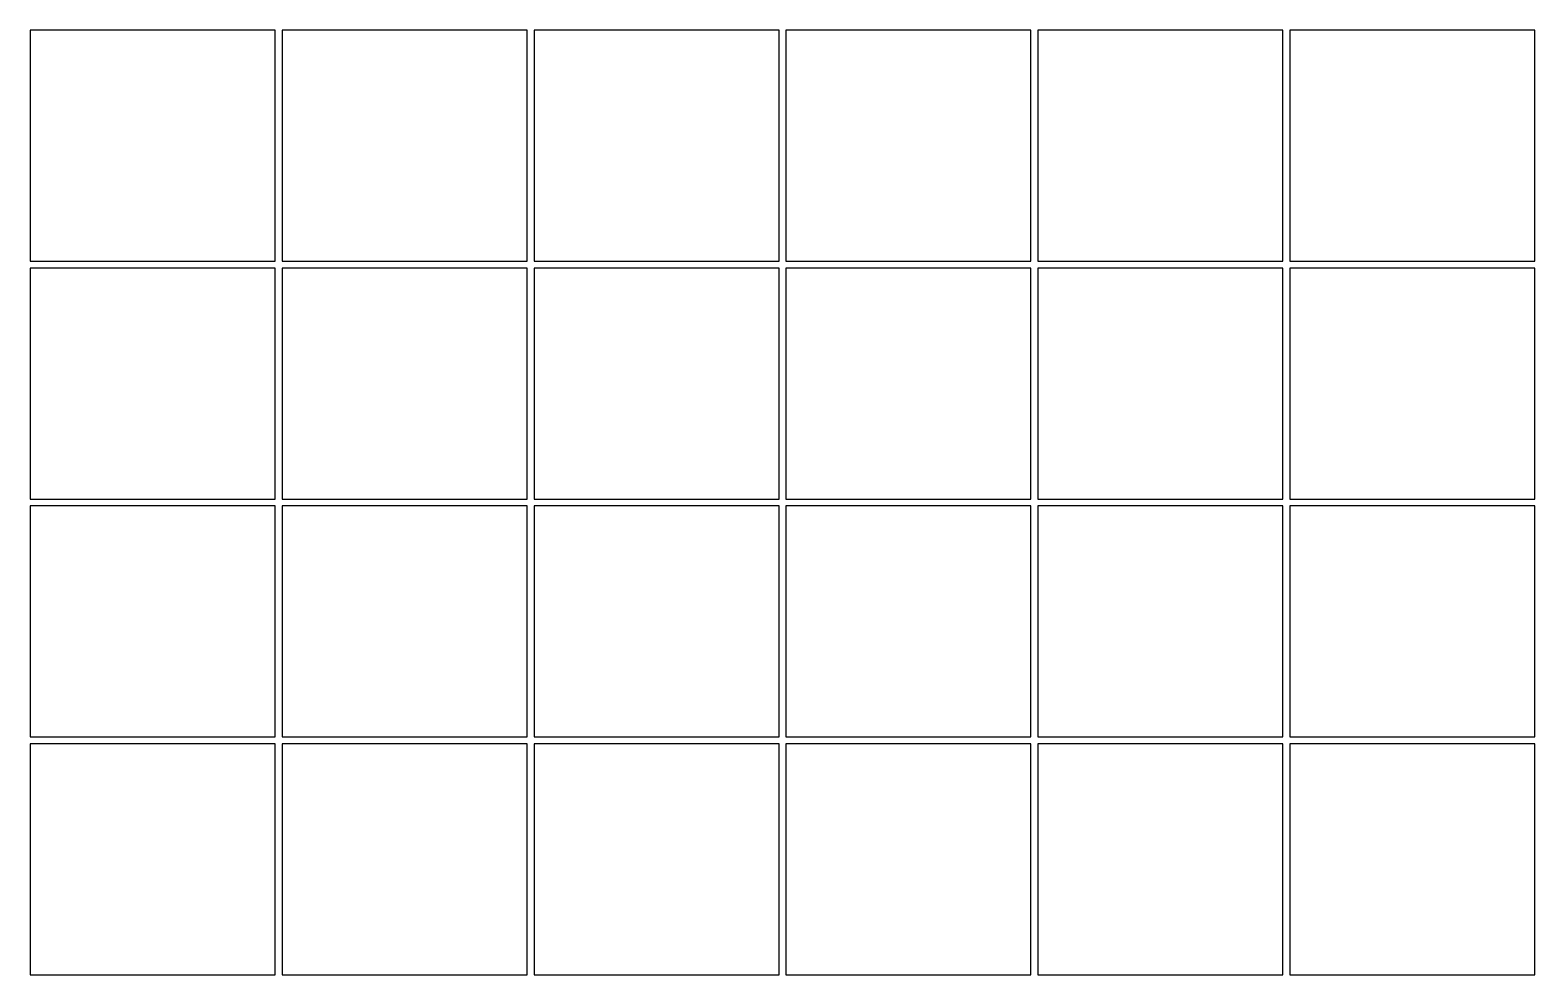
# Model space of a CAD drawing. Header units: millimetres. Extents: x -9 to 99, y -8 to 59.
import ezdxf

# ---------------------------------------------------------------- set-up
doc = ezdxf.new("R2010")
doc.units = ezdxf.units.MM

msp = doc.modelspace()

# ---------------------------------------------------------------- linework, layer by layer
for p, q in [((8.75, 59.25), (-8.75, 59.25)), ((-8.75, 59.25), (-8.75, 42.75)), ((8.75, 42.75), (8.75, 59.25)), ((26.75, 59.25), (9.25, 59.25)), ((9.25, 59.25), (9.25, 42.75)), ((26.75, 42.75), (26.75, 59.25)), ((44.75, 59.25), (27.25, 59.25)), ((27.25, 59.25), (27.25, 42.75)), ((44.75, 42.75), (44.75, 59.25)), ((62.75, 59.25), (45.25, 59.25)), ((45.25, 59.25), (45.25, 42.75)), ((62.75, 42.75), (62.75, 59.25)), ((80.75, 59.25), (63.25, 59.25)), ((63.25, 59.25), (63.25, 42.75)), ((80.75, 42.75), (80.75, 59.25)), ((98.75, 59.25), (81.25, 59.25)), ((81.25, 59.25), (81.25, 42.75)), ((98.75, 42.75), (98.75, 59.25)), ((-8.75, 42.75), (8.75, 42.75)), ((8.75, 42.25), (-8.75, 42.25)), ((-8.75, 42.25), (-8.75, 25.75)), ((8.75, 25.75), (8.75, 42.25)), ((9.25, 42.75), (26.75, 42.75)), ((26.75, 42.25), (9.25, 42.25)), ((9.25, 42.25), (9.25, 25.75)), ((26.75, 25.75), (26.75, 42.25)), ((27.25, 42.75), (44.75, 42.75)), ((44.75, 42.25), (27.25, 42.25)), ((27.25, 42.25), (27.25, 25.75)), ((44.75, 25.75), (44.75, 42.25)), ((45.25, 42.75), (62.75, 42.75)), ((62.75, 42.25), (45.25, 42.25)), ((45.25, 42.25), (45.25, 25.75)), ((62.75, 25.75), (62.75, 42.25)), ((63.25, 42.75), (80.75, 42.75)), ((80.75, 42.25), (63.25, 42.25)), ((63.25, 42.25), (63.25, 25.75)), ((80.75, 25.75), (80.75, 42.25)), ((81.25, 42.75), (98.75, 42.75)), ((98.75, 42.25), (81.25, 42.25)), ((81.25, 42.25), (81.25, 25.75)), ((98.75, 25.75), (98.75, 42.25)), ((-8.75, 25.75), (8.75, 25.75)), ((8.75, 25.25), (-8.75, 25.25)), ((-8.75, 25.25), (-8.75, 8.75)), ((8.75, 8.75), (8.75, 25.25)), ((9.25, 25.75), (26.75, 25.75)), ((26.75, 25.25), (9.25, 25.25)), ((9.25, 25.25), (9.25, 8.75)), ((26.75, 8.75), (26.75, 25.25)), ((27.25, 25.75), (44.75, 25.75)), ((44.75, 25.25), (27.25, 25.25)), ((27.25, 25.25), (27.25, 8.75)), ((44.75, 8.75), (44.75, 25.25)), ((45.25, 25.75), (62.75, 25.75)), ((62.75, 25.25), (45.25, 25.25)), ((45.25, 25.25), (45.25, 8.75)), ((62.75, 8.75), (62.75, 25.25)), ((63.25, 25.75), (80.75, 25.75)), ((80.75, 25.25), (63.25, 25.25)), ((63.25, 25.25), (63.25, 8.75)), ((80.75, 8.75), (80.75, 25.25)), ((81.25, 25.75), (98.75, 25.75)), ((98.75, 25.25), (81.25, 25.25)), ((81.25, 25.25), (81.25, 8.75)), ((98.75, 8.75), (98.75, 25.25)), ((-8.75, 8.75), (8.75, 8.75)), ((9.25, 8.75), (26.75, 8.75)), ((27.25, 8.75), (44.75, 8.75)), ((45.25, 8.75), (62.75, 8.75)), ((63.25, 8.75), (80.75, 8.75)), ((81.25, 8.75), (98.75, 8.75)), ((8.75, 8.25), (-8.75, 8.25)), ((-8.75, 8.25), (-8.75, -8.25)), ((8.75, -8.25), (8.75, 8.25)), ((26.75, 8.25), (9.25, 8.25)), ((9.25, 8.25), (9.25, -8.25)), ((26.75, -8.25), (26.75, 8.25)), ((44.75, 8.25), (27.25, 8.25)), ((27.25, 8.25), (27.25, -8.25)), ((44.75, -8.25), (44.75, 8.25)), ((62.75, 8.25), (45.25, 8.25)), ((45.25, 8.25), (45.25, -8.25)), ((62.75, -8.25), (62.75, 8.25)), ((80.75, 8.25), (63.25, 8.25)), ((63.25, 8.25), (63.25, -8.25)), ((80.75, -8.25), (80.75, 8.25)), ((98.75, 8.25), (81.25, 8.25)), ((81.25, 8.25), (81.25, -8.25)), ((98.75, -8.25), (98.75, 8.25)), ((-8.75, -8.25), (8.75, -8.25)), ((9.25, -8.25), (26.75, -8.25)), ((27.25, -8.25), (44.75, -8.25)), ((45.25, -8.25), (62.75, -8.25)), ((63.25, -8.25), (80.75, -8.25)), ((81.25, -8.25), (98.75, -8.25))]:
    msp.add_line(p, q)

doc.saveas('drawing.dxf')
